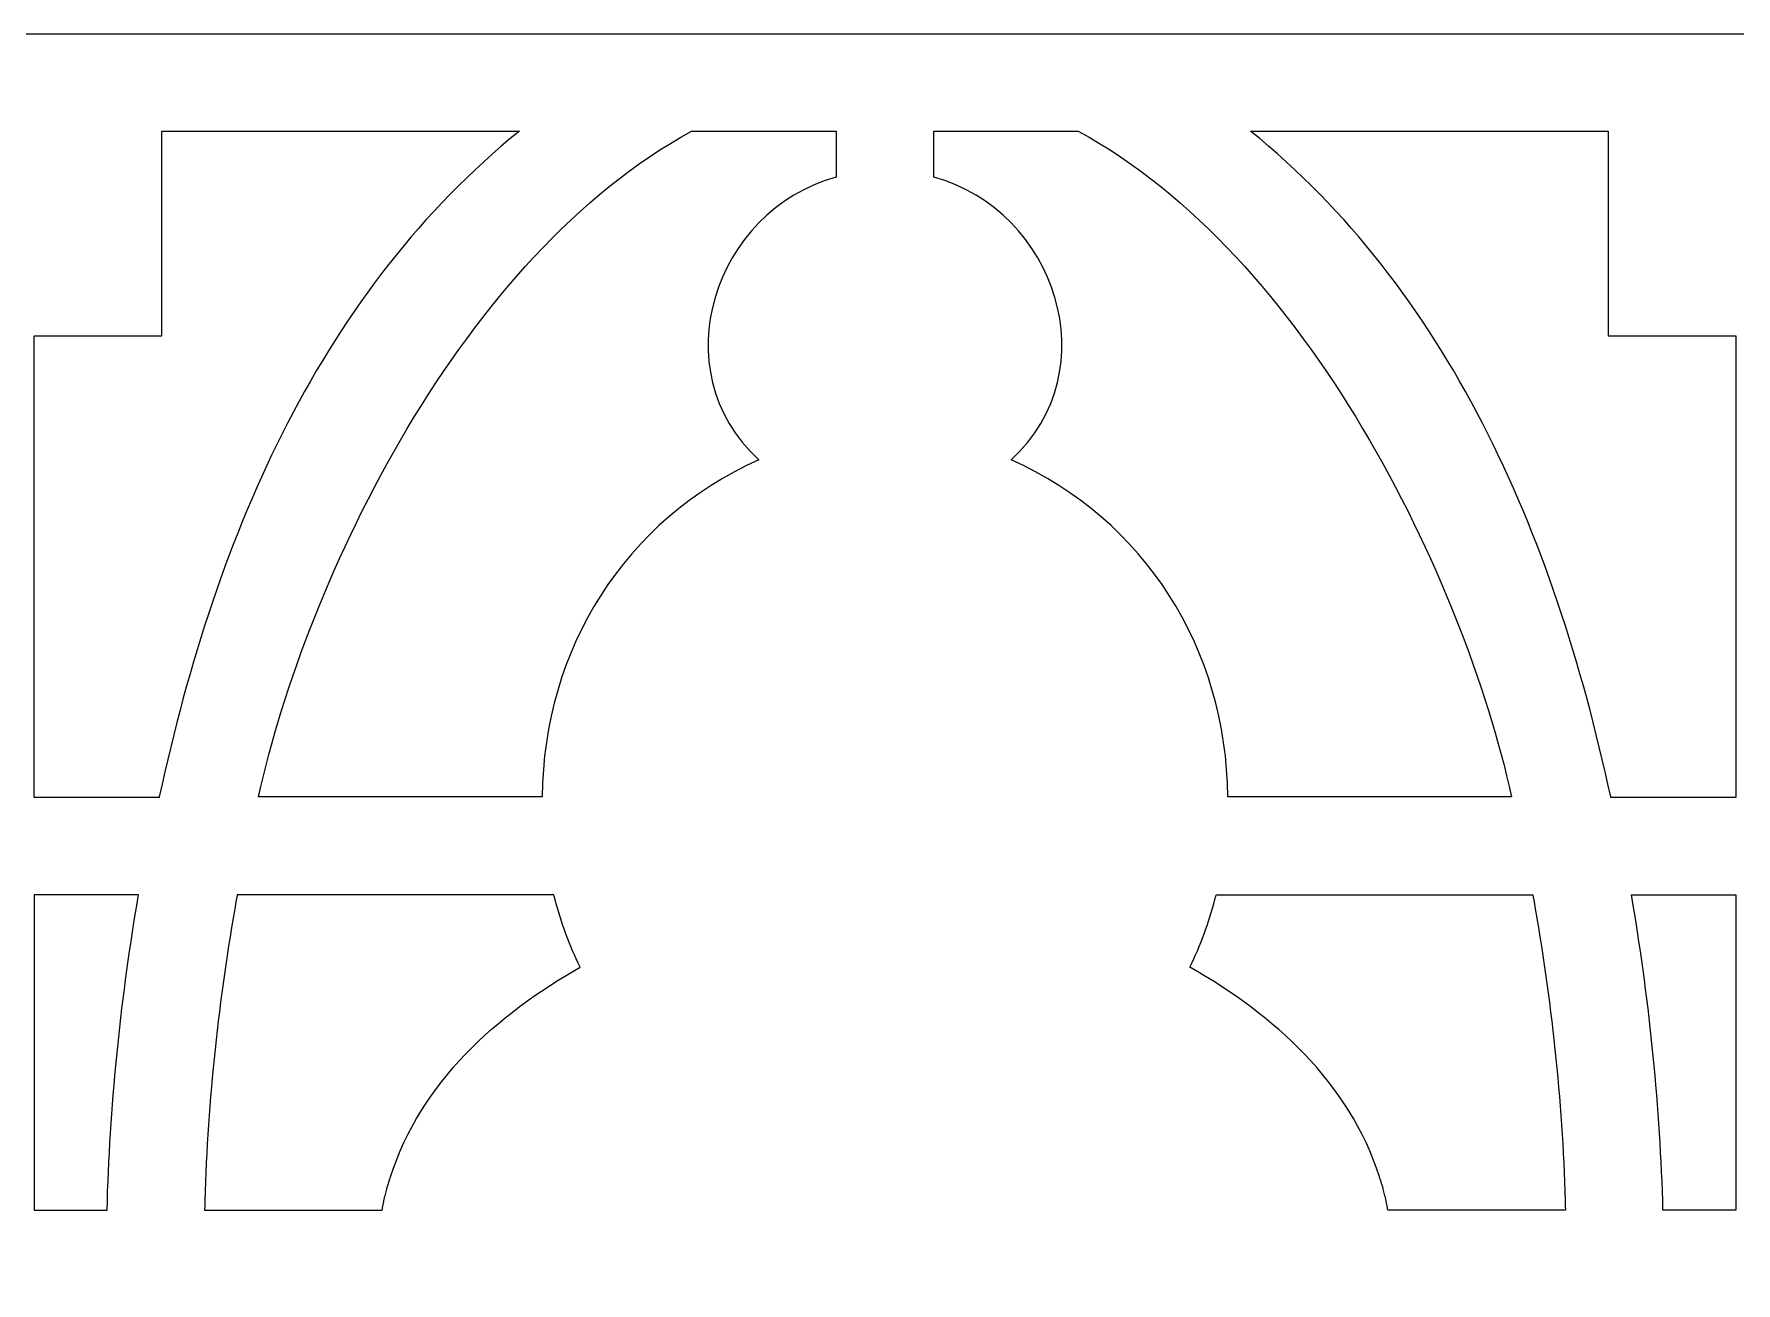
# Model space of a CAD drawing. Header units: centimetres. Extents: x -10 to 9.9, y -5 to 13.4.
# Drawn here: x -8.3 to -5.248, y 11.202 to 13.442 of the extents above; entities that cross this region are included whole.
import ezdxf

# ---------------------------------------------------------------- set-up
doc = ezdxf.new("R2010")
doc.units = ezdxf.units.CM
doc.header["$MEASUREMENT"] = 0
doc.layers.add('layer 1', color=7, linetype='Continuous')

msp = doc.modelspace()

# ---------------------------------------------------------------- linework, layer by layer
at = {"layer": 'layer 1', "color": 177, "lineweight": 9}
for points, knots in [([(-10.03585, 13.44236), (-10.03585, 13.44236), (-9.86153, 13.44236), (-9.86153, 13.44236), (-9.86153, 13.44236), (-9.86153, 13.44236), (-0.4594, 13.44236), (-0.4594, 13.44236), (-0.4594, 13.44236), (-0.4594, 13.44236), (-0.28508, 13.44236), (-0.28508, 13.44236), (-0.28508, 13.44236), (-0.28508, 13.44236), (-0.28508, 13.26803), (-0.28508, 13.26803), (-0.28508, 13.26803), (-0.28508, 13.26803), (-0.28508, -4.82596), (-0.28508, -4.82596), (-0.28508, -4.82596), (-0.28508, -4.82596), (-0.28508, -5.00029), (-0.28508, -5.00029), (-0.28508, -5.00029), (-0.28508, -5.00029), (-0.4594, -5.00029), (-0.4594, -5.00029), (-0.4594, -5.00029), (-0.4594, -5.00029), (-9.86153, -5.00029), (-9.86153, -5.00029), (-9.86153, -5.00029), (-9.86153, -5.00029), (-10.03585, -5.00029), (-10.03585, -5.00029), (-10.03585, -5.00029), (-10.03585, -5.00029), (-10.03585, -4.82596), (-10.03585, -4.82596), (-10.03585, -4.82596), (-10.03585, -4.82596), (-10.03585, 13.26803), (-10.03585, 13.26803), (-10.03585, 13.26803), (-10.03585, 13.26803), (-10.03585, 13.44236), (-10.03585, 13.44236)], [0, 0, 0, 0, 0.0769231, 0.0769231, 0.0769231, 0.0769231, 0.1538462, 0.1538462, 0.1538462, 0.1538462, 0.2307692, 0.2307692, 0.2307692, 0.2307692, 0.3076923, 0.3076923, 0.3076923, 0.3076923, 0.3846154, 0.3846154, 0.3846154, 0.3846154, 0.4615385, 0.4615385, 0.4615385, 0.4615385, 0.5384615, 0.5384615, 0.5384615, 0.5384615, 0.6153846, 0.6153846, 0.6153846, 0.6153846, 0.6923077, 0.6923077, 0.6923077, 0.6923077, 0.7692308, 0.7692308, 0.7692308, 0.7692308, 0.8461538, 0.8461538, 0.8461538, 0.8461538, 1, 1, 1, 1]), ([(-7.42979, 13.26803), (-7.42979, 13.26803), (-8.07092, 13.26803), (-8.07092, 13.26803), (-8.07092, 13.26803), (-8.07092, 13.26803), (-8.07092, 12.90118), (-8.07092, 12.90118), (-8.07092, 12.90118), (-8.07092, 12.90118), (-8.08018, 12.90118), (-8.08018, 12.90118), (-8.08018, 12.90118), (-8.08018, 12.90118), (-8.30014, 12.90118), (-8.30014, 12.90118), (-8.30014, 12.90118), (-8.30014, 12.90118), (-8.30014, 12.07241), (-8.30014, 12.07241), (-8.30014, 12.07241), (-8.30014, 12.07241), (-8.07593, 12.07241), (-8.07593, 12.07241), (-8.07593, 12.07241), (-8.07593, 12.07241), (-8.07591, 12.07241), (-8.07591, 12.07241), (-8.07591, 12.07241), (-8.07591, 12.07241), (-8.07578, 12.07293), (-8.07578, 12.07293), (-8.07578, 12.07293), (-8.07578, 12.07293), (-8.07575, 12.07293), (-8.07575, 12.07293), (-8.07575, 12.07293), (-8.07575, 12.07293), (-8.07566, 12.07345), (-8.07566, 12.07345), (-8.07566, 12.07345), (-8.07566, 12.07345), (-8.07565, 12.07345), (-8.07565, 12.07345), (-8.07565, 12.07345), (-8.07565, 12.07345), (-8.0755, 12.07398), (-8.0755, 12.07398), (-8.0755, 12.07398), (-7.97254, 12.55309), (-7.78003, 12.9848), (-7.42979, 13.26803)], [0, 0, 0, 0, 0.0714286, 0.0714286, 0.0714286, 0.0714286, 0.1428571, 0.1428571, 0.1428571, 0.1428571, 0.2142857, 0.2142857, 0.2142857, 0.2142857, 0.2857143, 0.2857143, 0.2857143, 0.2857143, 0.3571429, 0.3571429, 0.3571429, 0.3571429, 0.4285714, 0.4285714, 0.4285714, 0.4285714, 0.5, 0.5, 0.5, 0.5, 0.5714286, 0.5714286, 0.5714286, 0.5714286, 0.6428571, 0.6428571, 0.6428571, 0.6428571, 0.7142857, 0.7142857, 0.7142857, 0.7142857, 0.7857143, 0.7857143, 0.7857143, 0.7857143, 0.8571429, 0.8571429, 0.8571429, 0.8571429, 1, 1, 1, 1]), ([(-6.86141, 13.26803), (-6.86141, 13.26803), (-7.12077, 13.26803), (-7.12077, 13.26803), (-7.12077, 13.26803), (-7.53158, 13.04476), (-7.81081, 12.46698), (-7.89765, 12.07398), (-7.89765, 12.07398), (-7.89765, 12.07398), (-7.38871, 12.07398), (-7.38871, 12.07398), (-7.38871, 12.07398), (-7.38695, 12.33791), (-7.24018, 12.57189), (-7.00022, 12.67841), (-7.00022, 12.67841), (-7.00022, 12.67841), (-7.00016, 12.67842), (-7.00016, 12.67842), (-7.00016, 12.67842), (-7.17543, 12.83897), (-7.08059, 13.12538), (-6.86141, 13.18575), (-6.86141, 13.18575), (-6.86141, 13.18575), (-6.86141, 13.26803), (-6.86141, 13.26803)], [0, 0, 0, 0, 0.125, 0.125, 0.125, 0.125, 0.25, 0.25, 0.25, 0.25, 0.375, 0.375, 0.375, 0.375, 0.5, 0.5, 0.5, 0.5, 0.625, 0.625, 0.625, 0.625, 0.75, 0.75, 0.75, 0.75, 1, 1, 1, 1]), ([(-6.42729, 13.26803), (-6.42729, 13.26803), (-6.68658, 13.26803), (-6.68658, 13.26803), (-6.68658, 13.26803), (-6.68658, 13.26803), (-6.68658, 13.18575), (-6.68658, 13.18575), (-6.68658, 13.18575), (-6.46742, 13.12538), (-6.37256, 12.83897), (-6.54783, 12.67842), (-6.54783, 12.67842), (-6.54783, 12.67842), (-6.54779, 12.67841), (-6.54779, 12.67841), (-6.54779, 12.67841), (-6.30781, 12.57189), (-6.16104, 12.33791), (-6.1593, 12.07398), (-6.1593, 12.07398), (-6.1593, 12.07398), (-5.65035, 12.07398), (-5.65035, 12.07398), (-5.65035, 12.07398), (-5.73718, 12.46698), (-6.01647, 13.04476), (-6.42729, 13.26803)], [0, 0, 0, 0, 0.125, 0.125, 0.125, 0.125, 0.25, 0.25, 0.25, 0.25, 0.375, 0.375, 0.375, 0.375, 0.5, 0.5, 0.5, 0.5, 0.625, 0.625, 0.625, 0.625, 0.75, 0.75, 0.75, 0.75, 1, 1, 1, 1]), ([(-5.47707, 13.26803), (-5.47707, 13.26803), (-6.11832, 13.26803), (-6.11832, 13.26803), (-6.11832, 13.26803), (-5.76806, 12.9848), (-5.57545, 12.55309), (-5.47249, 12.07398), (-5.47249, 12.07398), (-5.47249, 12.07398), (-5.47234, 12.07345), (-5.47234, 12.07345), (-5.47234, 12.07345), (-5.47234, 12.07345), (-5.47233, 12.07345), (-5.47233, 12.07345), (-5.47233, 12.07345), (-5.47233, 12.07345), (-5.47224, 12.07293), (-5.47224, 12.07293), (-5.47224, 12.07293), (-5.47224, 12.07293), (-5.47222, 12.07293), (-5.47222, 12.07293), (-5.47222, 12.07293), (-5.47222, 12.07293), (-5.47208, 12.07241), (-5.47208, 12.07241), (-5.47208, 12.07241), (-5.47208, 12.07241), (-5.47206, 12.07241), (-5.47206, 12.07241), (-5.47206, 12.07241), (-5.47206, 12.07241), (-5.24785, 12.07241), (-5.24785, 12.07241), (-5.24785, 12.07241), (-5.24785, 12.07241), (-5.24785, 12.90118), (-5.24785, 12.90118), (-5.24785, 12.90118), (-5.24785, 12.90118), (-5.46781, 12.90118), (-5.46781, 12.90118), (-5.46781, 12.90118), (-5.46781, 12.90118), (-5.47707, 12.90118), (-5.47707, 12.90118), (-5.47707, 12.90118), (-5.47707, 12.90118), (-5.47707, 13.26803), (-5.47707, 13.26803)], [0, 0, 0, 0, 0.0714286, 0.0714286, 0.0714286, 0.0714286, 0.1428571, 0.1428571, 0.1428571, 0.1428571, 0.2142857, 0.2142857, 0.2142857, 0.2142857, 0.2857143, 0.2857143, 0.2857143, 0.2857143, 0.3571429, 0.3571429, 0.3571429, 0.3571429, 0.4285714, 0.4285714, 0.4285714, 0.4285714, 0.5, 0.5, 0.5, 0.5, 0.5714286, 0.5714286, 0.5714286, 0.5714286, 0.6428571, 0.6428571, 0.6428571, 0.6428571, 0.7142857, 0.7142857, 0.7142857, 0.7142857, 0.7857143, 0.7857143, 0.7857143, 0.7857143, 0.8571429, 0.8571429, 0.8571429, 0.8571429, 1, 1, 1, 1]), ([(-8.30014, 11.33227), (-8.30014, 11.33227), (-8.30014, 11.3479), (-8.30014, 11.3479), (-8.30014, 11.3479), (-8.30014, 11.3479), (-8.30014, 11.3738), (-8.30014, 11.3738), (-8.30014, 11.3738), (-8.30014, 11.3738), (-8.30014, 11.39968), (-8.30014, 11.39968), (-8.30014, 11.39968), (-8.30014, 11.39968), (-8.30014, 11.42558), (-8.30014, 11.42558), (-8.30014, 11.42558), (-8.30014, 11.42558), (-8.30014, 11.45146), (-8.30014, 11.45146), (-8.30014, 11.45146), (-8.30014, 11.45146), (-8.30014, 11.47736), (-8.30014, 11.47736), (-8.30014, 11.47736), (-8.30014, 11.47736), (-8.30014, 11.50323), (-8.30014, 11.50323), (-8.30014, 11.50323), (-8.30014, 11.50323), (-8.30014, 11.52912), (-8.30014, 11.52912), (-8.30014, 11.52912), (-8.30014, 11.52912), (-8.30014, 11.55501), (-8.30014, 11.55501), (-8.30014, 11.55501), (-8.30014, 11.55501), (-8.30014, 11.5809), (-8.30014, 11.5809), (-8.30014, 11.5809), (-8.30014, 11.5809), (-8.30014, 11.60679), (-8.30014, 11.60679), (-8.30014, 11.60679), (-8.30014, 11.60679), (-8.30014, 11.63267), (-8.30014, 11.63267), (-8.30014, 11.63267), (-8.30014, 11.63267), (-8.30014, 11.65856), (-8.30014, 11.65856), (-8.30014, 11.65856), (-8.30014, 11.65856), (-8.30014, 11.68445), (-8.30014, 11.68445), (-8.30014, 11.68445), (-8.30014, 11.68445), (-8.30014, 11.71032), (-8.30014, 11.71032), (-8.30014, 11.71032), (-8.30014, 11.71032), (-8.30014, 11.73623), (-8.30014, 11.73623), (-8.30014, 11.73623), (-8.30014, 11.73623), (-8.30014, 11.7621), (-8.30014, 11.7621), (-8.30014, 11.7621), (-8.30014, 11.7621), (-8.30014, 11.788), (-8.30014, 11.788), (-8.30014, 11.788), (-8.30014, 11.788), (-8.30014, 11.81388), (-8.30014, 11.81388), (-8.30014, 11.81388), (-8.30014, 11.81388), (-8.30014, 11.83976), (-8.30014, 11.83976), (-8.30014, 11.83976), (-8.30014, 11.83976), (-8.30014, 11.86566), (-8.30014, 11.86566), (-8.30014, 11.86566), (-8.30014, 11.86566), (-8.30014, 11.89154), (-8.30014, 11.89154), (-8.30014, 11.89154), (-8.30014, 11.89154), (-8.30014, 11.89808), (-8.30014, 11.89808), (-8.30014, 11.89808), (-8.30014, 11.89808), (-8.11267, 11.89808), (-8.11267, 11.89808), (-8.11267, 11.89808), (-8.11267, 11.89808), (-8.11384, 11.89118), (-8.11384, 11.89118), (-8.11384, 11.89118), (-8.11384, 11.89118), (-8.11385, 11.89118), (-8.11385, 11.89118), (-8.11385, 11.89118), (-8.11385, 11.89118), (-8.11386, 11.89118), (-8.11386, 11.89118), (-8.11386, 11.89118), (-8.11386, 11.89118), (-8.11388, 11.89118), (-8.11388, 11.89118), (-8.11388, 11.89118), (-8.11388, 11.89118), (-8.11534, 11.88268), (-8.11534, 11.88268), (-8.11534, 11.88268), (-8.11534, 11.88268), (-8.11535, 11.88268), (-8.11535, 11.88268), (-8.11535, 11.88268), (-8.11535, 11.88268), (-8.11538, 11.88268), (-8.11538, 11.88268), (-8.11538, 11.88268), (-8.11538, 11.88268), (-8.1154, 11.88268), (-8.1154, 11.88268), (-8.1154, 11.88268), (-8.14557, 11.70083), (-8.16467, 11.51644), (-8.1692, 11.33227), (-8.1692, 11.33227), (-8.1692, 11.33227), (-8.16924, 11.33227), (-8.16924, 11.33227), (-8.16924, 11.33227), (-8.16924, 11.33227), (-8.30014, 11.33227), (-8.30014, 11.33227)], [0, 0, 0, 0, 0.0277778, 0.0277778, 0.0277778, 0.0277778, 0.0555556, 0.0555556, 0.0555556, 0.0555556, 0.0833333, 0.0833333, 0.0833333, 0.0833333, 0.1111111, 0.1111111, 0.1111111, 0.1111111, 0.1388889, 0.1388889, 0.1388889, 0.1388889, 0.1666667, 0.1666667, 0.1666667, 0.1666667, 0.1944444, 0.1944444, 0.1944444, 0.1944444, 0.2222222, 0.2222222, 0.2222222, 0.2222222, 0.25, 0.25, 0.25, 0.25, 0.2777778, 0.2777778, 0.2777778, 0.2777778, 0.3055556, 0.3055556, 0.3055556, 0.3055556, 0.3333333, 0.3333333, 0.3333333, 0.3333333, 0.3611111, 0.3611111, 0.3611111, 0.3611111, 0.3888889, 0.3888889, 0.3888889, 0.3888889, 0.4166667, 0.4166667, 0.4166667, 0.4166667, 0.4444444, 0.4444444, 0.4444444, 0.4444444, 0.4722222, 0.4722222, 0.4722222, 0.4722222, 0.5, 0.5, 0.5, 0.5, 0.5277778, 0.5277778, 0.5277778, 0.5277778, 0.5555556, 0.5555556, 0.5555556, 0.5555556, 0.5833333, 0.5833333, 0.5833333, 0.5833333, 0.6111111, 0.6111111, 0.6111111, 0.6111111, 0.6388889, 0.6388889, 0.6388889, 0.6388889, 0.6666667, 0.6666667, 0.6666667, 0.6666667, 0.6944444, 0.6944444, 0.6944444, 0.6944444, 0.7222222, 0.7222222, 0.7222222, 0.7222222, 0.75, 0.75, 0.75, 0.75, 0.7777778, 0.7777778, 0.7777778, 0.7777778, 0.8055556, 0.8055556, 0.8055556, 0.8055556, 0.8333333, 0.8333333, 0.8333333, 0.8333333, 0.8611111, 0.8611111, 0.8611111, 0.8611111, 0.8888889, 0.8888889, 0.8888889, 0.8888889, 0.9166667, 0.9166667, 0.9166667, 0.9166667, 0.9444444, 0.9444444, 0.9444444, 0.9444444, 1, 1, 1, 1]), ([(-7.321, 11.76832), (-7.47165, 11.68189), (-7.60582, 11.5627), (-7.66103, 11.39191), (-7.66103, 11.39191), (-7.66103, 11.39191), (-7.66105, 11.39191), (-7.66105, 11.39191), (-7.66105, 11.39191), (-7.66105, 11.39191), (-7.66168, 11.38997), (-7.66168, 11.38997), (-7.66168, 11.38997), (-7.66168, 11.38997), (-7.66169, 11.38997), (-7.66169, 11.38997), (-7.66169, 11.38997), (-7.66169, 11.38997), (-7.66317, 11.38511), (-7.66317, 11.38511), (-7.66317, 11.38511), (-7.66317, 11.38511), (-7.66318, 11.38511), (-7.66318, 11.38511), (-7.66318, 11.38511), (-7.66318, 11.38511), (-7.66344, 11.38419), (-7.66344, 11.38419), (-7.66344, 11.38419), (-7.66344, 11.38419), (-7.66345, 11.38419), (-7.66345, 11.38419), (-7.66345, 11.38419), (-7.66345, 11.38419), (-7.66347, 11.38409), (-7.66347, 11.38409), (-7.66347, 11.38409), (-7.66347, 11.38409), (-7.66349, 11.38409), (-7.66349, 11.38409), (-7.66349, 11.38409), (-7.66349, 11.38409), (-7.66517, 11.3783), (-7.66517, 11.3783), (-7.66517, 11.3783), (-7.66517, 11.3783), (-7.66519, 11.3783), (-7.66519, 11.3783), (-7.66519, 11.3783), (-7.66519, 11.3783), (-7.66541, 11.37745), (-7.66541, 11.37745), (-7.66541, 11.37745), (-7.66541, 11.37745), (-7.66543, 11.37745), (-7.66543, 11.37745), (-7.66543, 11.37745), (-7.66543, 11.37745), (-7.66721, 11.37103), (-7.66721, 11.37103), (-7.66721, 11.37103), (-7.66721, 11.37103), (-7.66722, 11.37103), (-7.66722, 11.37103), (-7.66722, 11.37103), (-7.66722, 11.37103), (-7.66739, 11.37027), (-7.66739, 11.37027), (-7.66739, 11.37027), (-7.66739, 11.37027), (-7.66742, 11.37027), (-7.66742, 11.37027), (-7.66742, 11.37027), (-7.66742, 11.37027), (-7.66932, 11.36299), (-7.66932, 11.36299), (-7.66932, 11.36299), (-7.66932, 11.36299), (-7.66934, 11.36299), (-7.66934, 11.36299), (-7.66934, 11.36299), (-7.66934, 11.36299), (-7.66935, 11.36284), (-7.66935, 11.36284), (-7.66935, 11.36284), (-7.66935, 11.36284), (-7.66936, 11.36284), (-7.66936, 11.36284), (-7.66936, 11.36284), (-7.66936, 11.36284), (-7.67053, 11.35809), (-7.67053, 11.35809), (-7.67053, 11.35809), (-7.67053, 11.35809), (-7.67054, 11.35809), (-7.67054, 11.35809), (-7.67054, 11.35809), (-7.67054, 11.35809), (-7.67074, 11.35718), (-7.67074, 11.35718), (-7.67074, 11.35718), (-7.67074, 11.35718), (-7.67076, 11.35718), (-7.67076, 11.35718), (-7.67076, 11.35718), (-7.67076, 11.35718), (-7.67267, 11.34892), (-7.67267, 11.34892), (-7.67267, 11.34892), (-7.67267, 11.34892), (-7.67268, 11.34892), (-7.67268, 11.34892), (-7.67268, 11.34892), (-7.67268, 11.34892), (-7.67287, 11.34803), (-7.67287, 11.34803), (-7.67287, 11.34803), (-7.67287, 11.34803), (-7.67289, 11.34803), (-7.67289, 11.34803), (-7.67289, 11.34803), (-7.67289, 11.34803), (-7.67402, 11.34256), (-7.67402, 11.34256), (-7.67402, 11.34256), (-7.67402, 11.34256), (-7.67404, 11.34256), (-7.67404, 11.34256), (-7.67404, 11.34256), (-7.67404, 11.34256), (-7.6742, 11.34169), (-7.6742, 11.34169), (-7.6742, 11.34169), (-7.6742, 11.34169), (-7.67422, 11.34169), (-7.67422, 11.34169), (-7.67422, 11.34169), (-7.67422, 11.34169), (-7.67443, 11.34062), (-7.67443, 11.34062), (-7.67443, 11.34062), (-7.67443, 11.34062), (-7.67445, 11.34062), (-7.67445, 11.34062), (-7.67445, 11.34062), (-7.67445, 11.34062), (-7.67548, 11.33526), (-7.67548, 11.33526), (-7.67548, 11.33526), (-7.67548, 11.33526), (-7.67549, 11.33526), (-7.67549, 11.33526), (-7.67549, 11.33526), (-7.67549, 11.33526), (-7.67608, 11.33227), (-7.67608, 11.33227), (-7.67608, 11.33227), (-7.67608, 11.33227), (-7.6761, 11.33227), (-7.6761, 11.33227), (-7.6761, 11.33227), (-7.6761, 11.33227), (-7.67612, 11.33227), (-7.67612, 11.33227), (-7.67612, 11.33227), (-7.67612, 11.33227), (-7.99435, 11.33227), (-7.99435, 11.33227), (-7.99435, 11.33227), (-7.99435, 11.33227), (-7.99416, 11.33988), (-7.99416, 11.33988), (-7.99416, 11.33988), (-7.99416, 11.33988), (-7.99414, 11.33988), (-7.99414, 11.33988), (-7.99414, 11.33988), (-7.99414, 11.33988), (-7.99412, 11.33988), (-7.99412, 11.33988), (-7.99412, 11.33988), (-7.99412, 11.33988), (-7.99412, 11.3399), (-7.99412, 11.3399), (-7.99412, 11.3399), (-7.99412, 11.3399), (-7.99392, 11.34912), (-7.99392, 11.34912), (-7.99392, 11.34912), (-7.99392, 11.34912), (-7.9939, 11.34912), (-7.9939, 11.34912), (-7.9939, 11.34912), (-7.9939, 11.34912), (-7.99388, 11.34912), (-7.99388, 11.34912), (-7.99388, 11.34912), (-7.99388, 11.34912), (-7.99388, 11.34915), (-7.99388, 11.34915), (-7.99388, 11.34915), (-7.98872, 11.5307), (-7.96895, 11.71188), (-7.93739, 11.88961), (-7.93739, 11.88961), (-7.93739, 11.88961), (-7.93738, 11.88961), (-7.93738, 11.88961), (-7.93738, 11.88961), (-7.93738, 11.88961), (-7.93736, 11.88961), (-7.93736, 11.88961), (-7.93736, 11.88961), (-7.93736, 11.88961), (-7.93735, 11.88961), (-7.93735, 11.88961), (-7.93735, 11.88961), (-7.93735, 11.88961), (-7.93586, 11.89808), (-7.93586, 11.89808), (-7.93586, 11.89808), (-7.93586, 11.89808), (-7.93584, 11.89808), (-7.93584, 11.89808), (-7.93584, 11.89808), (-7.93584, 11.89808), (-7.93583, 11.89808), (-7.93583, 11.89808), (-7.93583, 11.89808), (-7.93583, 11.89808), (-7.93581, 11.89808), (-7.93581, 11.89808), (-7.93581, 11.89808), (-7.93581, 11.89808), (-7.36793, 11.89808), (-7.36793, 11.89808), (-7.36793, 11.89808), (-7.36793, 11.89808), (-7.36791, 11.89808), (-7.36791, 11.89808), (-7.36791, 11.89808), (-7.36791, 11.89808), (-7.36734, 11.89594), (-7.36734, 11.89594), (-7.36734, 11.89594), (-7.36734, 11.89594), (-7.36733, 11.89594), (-7.36733, 11.89594), (-7.36733, 11.89594), (-7.36733, 11.89594), (-7.36682, 11.8938), (-7.36682, 11.8938), (-7.36682, 11.8938), (-7.36682, 11.8938), (-7.36681, 11.8938), (-7.36681, 11.8938), (-7.36681, 11.8938), (-7.36681, 11.8938), (-7.36625, 11.89167), (-7.36625, 11.89167), (-7.36625, 11.89167), (-7.36625, 11.89167), (-7.36623, 11.89167), (-7.36623, 11.89167), (-7.36623, 11.89167), (-7.36623, 11.89167), (-7.36573, 11.88958), (-7.36573, 11.88958), (-7.36573, 11.88958), (-7.36573, 11.88958), (-7.36571, 11.88958), (-7.36571, 11.88958), (-7.36571, 11.88958), (-7.35489, 11.84802), (-7.33966, 11.80713), (-7.321, 11.76832)], [0, 0, 0, 0, 0.0142857, 0.0142857, 0.0142857, 0.0142857, 0.0285714, 0.0285714, 0.0285714, 0.0285714, 0.0428571, 0.0428571, 0.0428571, 0.0428571, 0.0571429, 0.0571429, 0.0571429, 0.0571429, 0.0714286, 0.0714286, 0.0714286, 0.0714286, 0.0857143, 0.0857143, 0.0857143, 0.0857143, 0.1, 0.1, 0.1, 0.1, 0.1142857, 0.1142857, 0.1142857, 0.1142857, 0.1285714, 0.1285714, 0.1285714, 0.1285714, 0.1428571, 0.1428571, 0.1428571, 0.1428571, 0.1571429, 0.1571429, 0.1571429, 0.1571429, 0.1714286, 0.1714286, 0.1714286, 0.1714286, 0.1857143, 0.1857143, 0.1857143, 0.1857143, 0.2, 0.2, 0.2, 0.2, 0.2142857, 0.2142857, 0.2142857, 0.2142857, 0.2285714, 0.2285714, 0.2285714, 0.2285714, 0.2428571, 0.2428571, 0.2428571, 0.2428571, 0.2571429, 0.2571429, 0.2571429, 0.2571429, 0.2714286, 0.2714286, 0.2714286, 0.2714286, 0.2857143, 0.2857143, 0.2857143, 0.2857143, 0.3, 0.3, 0.3, 0.3, 0.3142857, 0.3142857, 0.3142857, 0.3142857, 0.3285714, 0.3285714, 0.3285714, 0.3285714, 0.3428571, 0.3428571, 0.3428571, 0.3428571, 0.3571429, 0.3571429, 0.3571429, 0.3571429, 0.3714286, 0.3714286, 0.3714286, 0.3714286, 0.3857143, 0.3857143, 0.3857143, 0.3857143, 0.4, 0.4, 0.4, 0.4, 0.4142857, 0.4142857, 0.4142857, 0.4142857, 0.4285714, 0.4285714, 0.4285714, 0.4285714, 0.4428571, 0.4428571, 0.4428571, 0.4428571, 0.4571429, 0.4571429, 0.4571429, 0.4571429, 0.4714286, 0.4714286, 0.4714286, 0.4714286, 0.4857143, 0.4857143, 0.4857143, 0.4857143, 0.5, 0.5, 0.5, 0.5, 0.5142857, 0.5142857, 0.5142857, 0.5142857, 0.5285714, 0.5285714, 0.5285714, 0.5285714, 0.5428571, 0.5428571, 0.5428571, 0.5428571, 0.5571429, 0.5571429, 0.5571429, 0.5571429, 0.5714286, 0.5714286, 0.5714286, 0.5714286, 0.5857143, 0.5857143, 0.5857143, 0.5857143, 0.6, 0.6, 0.6, 0.6, 0.6142857, 0.6142857, 0.6142857, 0.6142857, 0.6285714, 0.6285714, 0.6285714, 0.6285714, 0.6428571, 0.6428571, 0.6428571, 0.6428571, 0.6571429, 0.6571429, 0.6571429, 0.6571429, 0.6714286, 0.6714286, 0.6714286, 0.6714286, 0.6857143, 0.6857143, 0.6857143, 0.6857143, 0.7, 0.7, 0.7, 0.7, 0.7142857, 0.7142857, 0.7142857, 0.7142857, 0.7285714, 0.7285714, 0.7285714, 0.7285714, 0.7428571, 0.7428571, 0.7428571, 0.7428571, 0.7571429, 0.7571429, 0.7571429, 0.7571429, 0.7714286, 0.7714286, 0.7714286, 0.7714286, 0.7857143, 0.7857143, 0.7857143, 0.7857143, 0.8, 0.8, 0.8, 0.8, 0.8142857, 0.8142857, 0.8142857, 0.8142857, 0.8285714, 0.8285714, 0.8285714, 0.8285714, 0.8428571, 0.8428571, 0.8428571, 0.8428571, 0.8571429, 0.8571429, 0.8571429, 0.8571429, 0.8714286, 0.8714286, 0.8714286, 0.8714286, 0.8857143, 0.8857143, 0.8857143, 0.8857143, 0.9, 0.9, 0.9, 0.9, 0.9142857, 0.9142857, 0.9142857, 0.9142857, 0.9285714, 0.9285714, 0.9285714, 0.9285714, 0.9428571, 0.9428571, 0.9428571, 0.9428571, 0.9571429, 0.9571429, 0.9571429, 0.9571429, 0.9714286, 0.9714286, 0.9714286, 0.9714286, 1, 1, 1, 1]), ([(-6.22699, 11.76832), (-6.07634, 11.68189), (-5.94217, 11.5627), (-5.88696, 11.39191), (-5.88696, 11.39191), (-5.88696, 11.39191), (-5.88694, 11.39191), (-5.88694, 11.39191), (-5.88694, 11.39191), (-5.88694, 11.39191), (-5.88631, 11.38997), (-5.88631, 11.38997), (-5.88631, 11.38997), (-5.88631, 11.38997), (-5.8863, 11.38997), (-5.8863, 11.38997), (-5.8863, 11.38997), (-5.8863, 11.38997), (-5.88484, 11.38511), (-5.88484, 11.38511), (-5.88484, 11.38511), (-5.88484, 11.38511), (-5.88482, 11.38511), (-5.88482, 11.38511), (-5.88482, 11.38511), (-5.88482, 11.38511), (-5.88455, 11.38419), (-5.88455, 11.38419), (-5.88455, 11.38419), (-5.88455, 11.38419), (-5.88454, 11.38419), (-5.88454, 11.38419), (-5.88454, 11.38419), (-5.88454, 11.38419), (-5.88452, 11.38409), (-5.88452, 11.38409), (-5.88452, 11.38409), (-5.88452, 11.38409), (-5.8845, 11.38409), (-5.8845, 11.38409), (-5.8845, 11.38409), (-5.8845, 11.38409), (-5.88283, 11.3783), (-5.88283, 11.3783), (-5.88283, 11.3783), (-5.88283, 11.3783), (-5.88282, 11.3783), (-5.88282, 11.3783), (-5.88282, 11.3783), (-5.88282, 11.3783), (-5.8826, 11.37745), (-5.8826, 11.37745), (-5.8826, 11.37745), (-5.8826, 11.37745), (-5.88258, 11.37745), (-5.88258, 11.37745), (-5.88258, 11.37745), (-5.88258, 11.37745), (-5.88079, 11.37103), (-5.88079, 11.37103), (-5.88079, 11.37103), (-5.88079, 11.37103), (-5.88078, 11.37103), (-5.88078, 11.37103), (-5.88078, 11.37103), (-5.88078, 11.37103), (-5.88061, 11.37027), (-5.88061, 11.37027), (-5.88061, 11.37027), (-5.88061, 11.37027), (-5.88059, 11.37027), (-5.88059, 11.37027), (-5.88059, 11.37027), (-5.88059, 11.37027), (-5.87867, 11.36299), (-5.87867, 11.36299), (-5.87867, 11.36299), (-5.87867, 11.36299), (-5.87866, 11.36299), (-5.87866, 11.36299), (-5.87866, 11.36299), (-5.87866, 11.36299), (-5.87864, 11.36284), (-5.87864, 11.36284), (-5.87864, 11.36284), (-5.87864, 11.36284), (-5.87863, 11.36284), (-5.87863, 11.36284), (-5.87863, 11.36284), (-5.87863, 11.36284), (-5.87747, 11.35809), (-5.87747, 11.35809), (-5.87747, 11.35809), (-5.87747, 11.35809), (-5.87745, 11.35809), (-5.87745, 11.35809), (-5.87745, 11.35809), (-5.87745, 11.35809), (-5.87725, 11.35718), (-5.87725, 11.35718), (-5.87725, 11.35718), (-5.87725, 11.35718), (-5.87723, 11.35718), (-5.87723, 11.35718), (-5.87723, 11.35718), (-5.87723, 11.35718), (-5.87534, 11.34892), (-5.87534, 11.34892), (-5.87534, 11.34892), (-5.87534, 11.34892), (-5.87533, 11.34892), (-5.87533, 11.34892), (-5.87533, 11.34892), (-5.87533, 11.34892), (-5.87513, 11.34803), (-5.87513, 11.34803), (-5.87513, 11.34803), (-5.87513, 11.34803), (-5.87512, 11.34803), (-5.87512, 11.34803), (-5.87512, 11.34803), (-5.87512, 11.34803), (-5.87399, 11.34256), (-5.87399, 11.34256), (-5.87399, 11.34256), (-5.87399, 11.34256), (-5.87397, 11.34256), (-5.87397, 11.34256), (-5.87397, 11.34256), (-5.87397, 11.34256), (-5.87381, 11.34169), (-5.87381, 11.34169), (-5.87381, 11.34169), (-5.87381, 11.34169), (-5.87379, 11.34169), (-5.87379, 11.34169), (-5.87379, 11.34169), (-5.87379, 11.34169), (-5.87358, 11.34062), (-5.87358, 11.34062), (-5.87358, 11.34062), (-5.87358, 11.34062), (-5.87356, 11.34062), (-5.87356, 11.34062), (-5.87356, 11.34062), (-5.87356, 11.34062), (-5.87251, 11.33526), (-5.87251, 11.33526), (-5.87251, 11.33526), (-5.87251, 11.33526), (-5.8725, 11.33526), (-5.8725, 11.33526), (-5.8725, 11.33526), (-5.8725, 11.33526), (-5.87191, 11.33227), (-5.87191, 11.33227), (-5.87191, 11.33227), (-5.87191, 11.33227), (-5.87189, 11.33227), (-5.87189, 11.33227), (-5.87189, 11.33227), (-5.87189, 11.33227), (-5.87187, 11.33227), (-5.87187, 11.33227), (-5.87187, 11.33227), (-5.87187, 11.33227), (-5.55366, 11.33227), (-5.55366, 11.33227), (-5.55366, 11.33227), (-5.55366, 11.33227), (-5.55385, 11.33988), (-5.55385, 11.33988), (-5.55385, 11.33988), (-5.55385, 11.33988), (-5.55387, 11.33988), (-5.55387, 11.33988), (-5.55387, 11.33988), (-5.55387, 11.33988), (-5.55389, 11.33988), (-5.55389, 11.33988), (-5.55389, 11.33988), (-5.55389, 11.33988), (-5.55389, 11.3399), (-5.55389, 11.3399), (-5.55389, 11.3399), (-5.55389, 11.3399), (-5.55409, 11.34912), (-5.55409, 11.34912), (-5.55409, 11.34912), (-5.55409, 11.34912), (-5.55411, 11.34912), (-5.55411, 11.34912), (-5.55411, 11.34912), (-5.55411, 11.34912), (-5.55412, 11.34912), (-5.55412, 11.34912), (-5.55412, 11.34912), (-5.55412, 11.34912), (-5.55412, 11.34915), (-5.55412, 11.34915), (-5.55412, 11.34915), (-5.55929, 11.5307), (-5.57904, 11.71188), (-5.6106, 11.88961), (-5.6106, 11.88961), (-5.6106, 11.88961), (-5.61063, 11.88961), (-5.61063, 11.88961), (-5.61063, 11.88961), (-5.61063, 11.88961), (-5.61065, 11.88961), (-5.61065, 11.88961), (-5.61065, 11.88961), (-5.61065, 11.88961), (-5.61066, 11.88961), (-5.61066, 11.88961), (-5.61066, 11.88961), (-5.61066, 11.88961), (-5.61214, 11.89808), (-5.61214, 11.89808), (-5.61214, 11.89808), (-5.61214, 11.89808), (-5.61215, 11.89808), (-5.61215, 11.89808), (-5.61215, 11.89808), (-5.61215, 11.89808), (-5.61216, 11.89808), (-5.61216, 11.89808), (-5.61216, 11.89808), (-5.61216, 11.89808), (-5.6122, 11.89808), (-5.6122, 11.89808), (-5.6122, 11.89808), (-5.6122, 11.89808), (-6.18008, 11.89808), (-6.18008, 11.89808), (-6.18008, 11.89808), (-6.18008, 11.89808), (-6.18009, 11.89808), (-6.18009, 11.89808), (-6.18009, 11.89808), (-6.18009, 11.89808), (-6.18065, 11.89594), (-6.18065, 11.89594), (-6.18065, 11.89594), (-6.18065, 11.89594), (-6.18067, 11.89594), (-6.18067, 11.89594), (-6.18067, 11.89594), (-6.18067, 11.89594), (-6.18117, 11.8938), (-6.18117, 11.8938), (-6.18117, 11.8938), (-6.18117, 11.8938), (-6.18118, 11.8938), (-6.18118, 11.8938), (-6.18118, 11.8938), (-6.18118, 11.8938), (-6.18175, 11.89167), (-6.18175, 11.89167), (-6.18175, 11.89167), (-6.18175, 11.89167), (-6.18176, 11.89167), (-6.18176, 11.89167), (-6.18176, 11.89167), (-6.18176, 11.89167), (-6.18226, 11.88958), (-6.18226, 11.88958), (-6.18226, 11.88958), (-6.18226, 11.88958), (-6.18228, 11.88958), (-6.18228, 11.88958), (-6.18228, 11.88958), (-6.1931, 11.84802), (-6.20835, 11.80713), (-6.22699, 11.76832)], [0, 0, 0, 0, 0.0142857, 0.0142857, 0.0142857, 0.0142857, 0.0285714, 0.0285714, 0.0285714, 0.0285714, 0.0428571, 0.0428571, 0.0428571, 0.0428571, 0.0571429, 0.0571429, 0.0571429, 0.0571429, 0.0714286, 0.0714286, 0.0714286, 0.0714286, 0.0857143, 0.0857143, 0.0857143, 0.0857143, 0.1, 0.1, 0.1, 0.1, 0.1142857, 0.1142857, 0.1142857, 0.1142857, 0.1285714, 0.1285714, 0.1285714, 0.1285714, 0.1428571, 0.1428571, 0.1428571, 0.1428571, 0.1571429, 0.1571429, 0.1571429, 0.1571429, 0.1714286, 0.1714286, 0.1714286, 0.1714286, 0.1857143, 0.1857143, 0.1857143, 0.1857143, 0.2, 0.2, 0.2, 0.2, 0.2142857, 0.2142857, 0.2142857, 0.2142857, 0.2285714, 0.2285714, 0.2285714, 0.2285714, 0.2428571, 0.2428571, 0.2428571, 0.2428571, 0.2571429, 0.2571429, 0.2571429, 0.2571429, 0.2714286, 0.2714286, 0.2714286, 0.2714286, 0.2857143, 0.2857143, 0.2857143, 0.2857143, 0.3, 0.3, 0.3, 0.3, 0.3142857, 0.3142857, 0.3142857, 0.3142857, 0.3285714, 0.3285714, 0.3285714, 0.3285714, 0.3428571, 0.3428571, 0.3428571, 0.3428571, 0.3571429, 0.3571429, 0.3571429, 0.3571429, 0.3714286, 0.3714286, 0.3714286, 0.3714286, 0.3857143, 0.3857143, 0.3857143, 0.3857143, 0.4, 0.4, 0.4, 0.4, 0.4142857, 0.4142857, 0.4142857, 0.4142857, 0.4285714, 0.4285714, 0.4285714, 0.4285714, 0.4428571, 0.4428571, 0.4428571, 0.4428571, 0.4571429, 0.4571429, 0.4571429, 0.4571429, 0.4714286, 0.4714286, 0.4714286, 0.4714286, 0.4857143, 0.4857143, 0.4857143, 0.4857143, 0.5, 0.5, 0.5, 0.5, 0.5142857, 0.5142857, 0.5142857, 0.5142857, 0.5285714, 0.5285714, 0.5285714, 0.5285714, 0.5428571, 0.5428571, 0.5428571, 0.5428571, 0.5571429, 0.5571429, 0.5571429, 0.5571429, 0.5714286, 0.5714286, 0.5714286, 0.5714286, 0.5857143, 0.5857143, 0.5857143, 0.5857143, 0.6, 0.6, 0.6, 0.6, 0.6142857, 0.6142857, 0.6142857, 0.6142857, 0.6285714, 0.6285714, 0.6285714, 0.6285714, 0.6428571, 0.6428571, 0.6428571, 0.6428571, 0.6571429, 0.6571429, 0.6571429, 0.6571429, 0.6714286, 0.6714286, 0.6714286, 0.6714286, 0.6857143, 0.6857143, 0.6857143, 0.6857143, 0.7, 0.7, 0.7, 0.7, 0.7142857, 0.7142857, 0.7142857, 0.7142857, 0.7285714, 0.7285714, 0.7285714, 0.7285714, 0.7428571, 0.7428571, 0.7428571, 0.7428571, 0.7571429, 0.7571429, 0.7571429, 0.7571429, 0.7714286, 0.7714286, 0.7714286, 0.7714286, 0.7857143, 0.7857143, 0.7857143, 0.7857143, 0.8, 0.8, 0.8, 0.8, 0.8142857, 0.8142857, 0.8142857, 0.8142857, 0.8285714, 0.8285714, 0.8285714, 0.8285714, 0.8428571, 0.8428571, 0.8428571, 0.8428571, 0.8571429, 0.8571429, 0.8571429, 0.8571429, 0.8714286, 0.8714286, 0.8714286, 0.8714286, 0.8857143, 0.8857143, 0.8857143, 0.8857143, 0.9, 0.9, 0.9, 0.9, 0.9142857, 0.9142857, 0.9142857, 0.9142857, 0.9285714, 0.9285714, 0.9285714, 0.9285714, 0.9428571, 0.9428571, 0.9428571, 0.9428571, 0.9571429, 0.9571429, 0.9571429, 0.9571429, 0.9714286, 0.9714286, 0.9714286, 0.9714286, 1, 1, 1, 1]), ([(-5.37879, 11.33227), (-5.37879, 11.33227), (-5.37877, 11.33227), (-5.37877, 11.33227), (-5.37877, 11.33227), (-5.37877, 11.33227), (-5.24785, 11.33227), (-5.24785, 11.33227), (-5.24785, 11.33227), (-5.24785, 11.33227), (-5.24785, 11.3479), (-5.24785, 11.3479), (-5.24785, 11.3479), (-5.24785, 11.3479), (-5.24785, 11.3738), (-5.24785, 11.3738), (-5.24785, 11.3738), (-5.24785, 11.3738), (-5.24785, 11.39968), (-5.24785, 11.39968), (-5.24785, 11.39968), (-5.24785, 11.39968), (-5.24785, 11.42558), (-5.24785, 11.42558), (-5.24785, 11.42558), (-5.24785, 11.42558), (-5.24785, 11.45146), (-5.24785, 11.45146), (-5.24785, 11.45146), (-5.24785, 11.45146), (-5.24785, 11.47736), (-5.24785, 11.47736), (-5.24785, 11.47736), (-5.24785, 11.47736), (-5.24785, 11.50323), (-5.24785, 11.50323), (-5.24785, 11.50323), (-5.24785, 11.50323), (-5.24785, 11.52912), (-5.24785, 11.52912), (-5.24785, 11.52912), (-5.24785, 11.52912), (-5.24785, 11.55501), (-5.24785, 11.55501), (-5.24785, 11.55501), (-5.24785, 11.55501), (-5.24785, 11.5809), (-5.24785, 11.5809), (-5.24785, 11.5809), (-5.24785, 11.5809), (-5.24785, 11.60679), (-5.24785, 11.60679), (-5.24785, 11.60679), (-5.24785, 11.60679), (-5.24785, 11.63267), (-5.24785, 11.63267), (-5.24785, 11.63267), (-5.24785, 11.63267), (-5.24785, 11.65856), (-5.24785, 11.65856), (-5.24785, 11.65856), (-5.24785, 11.65856), (-5.24785, 11.68445), (-5.24785, 11.68445), (-5.24785, 11.68445), (-5.24785, 11.68445), (-5.24785, 11.71032), (-5.24785, 11.71032), (-5.24785, 11.71032), (-5.24785, 11.71032), (-5.24785, 11.73623), (-5.24785, 11.73623), (-5.24785, 11.73623), (-5.24785, 11.73623), (-5.24785, 11.7621), (-5.24785, 11.7621), (-5.24785, 11.7621), (-5.24785, 11.7621), (-5.24785, 11.788), (-5.24785, 11.788), (-5.24785, 11.788), (-5.24785, 11.788), (-5.24785, 11.81388), (-5.24785, 11.81388), (-5.24785, 11.81388), (-5.24785, 11.81388), (-5.24785, 11.83976), (-5.24785, 11.83976), (-5.24785, 11.83976), (-5.24785, 11.83976), (-5.24785, 11.86566), (-5.24785, 11.86566), (-5.24785, 11.86566), (-5.24785, 11.86566), (-5.24785, 11.89154), (-5.24785, 11.89154), (-5.24785, 11.89154), (-5.24785, 11.89154), (-5.24785, 11.89808), (-5.24785, 11.89808), (-5.24785, 11.89808), (-5.24785, 11.89808), (-5.43534, 11.89808), (-5.43534, 11.89808), (-5.43534, 11.89808), (-5.43534, 11.89808), (-5.43417, 11.89118), (-5.43417, 11.89118), (-5.43417, 11.89118), (-5.43417, 11.89118), (-5.43416, 11.89118), (-5.43416, 11.89118), (-5.43416, 11.89118), (-5.43416, 11.89118), (-5.43414, 11.89118), (-5.43414, 11.89118), (-5.43414, 11.89118), (-5.43414, 11.89118), (-5.43411, 11.89118), (-5.43411, 11.89118), (-5.43411, 11.89118), (-5.43411, 11.89118), (-5.43265, 11.88268), (-5.43265, 11.88268), (-5.43265, 11.88268), (-5.43265, 11.88268), (-5.43264, 11.88268), (-5.43264, 11.88268), (-5.43264, 11.88268), (-5.43264, 11.88268), (-5.43262, 11.88268), (-5.43262, 11.88268), (-5.43262, 11.88268), (-5.43262, 11.88268), (-5.43261, 11.88268), (-5.43261, 11.88268), (-5.43261, 11.88268), (-5.40242, 11.70083), (-5.38332, 11.51644), (-5.37879, 11.33227)], [0, 0, 0, 0, 0.0277778, 0.0277778, 0.0277778, 0.0277778, 0.0555556, 0.0555556, 0.0555556, 0.0555556, 0.0833333, 0.0833333, 0.0833333, 0.0833333, 0.1111111, 0.1111111, 0.1111111, 0.1111111, 0.1388889, 0.1388889, 0.1388889, 0.1388889, 0.1666667, 0.1666667, 0.1666667, 0.1666667, 0.1944444, 0.1944444, 0.1944444, 0.1944444, 0.2222222, 0.2222222, 0.2222222, 0.2222222, 0.25, 0.25, 0.25, 0.25, 0.2777778, 0.2777778, 0.2777778, 0.2777778, 0.3055556, 0.3055556, 0.3055556, 0.3055556, 0.3333333, 0.3333333, 0.3333333, 0.3333333, 0.3611111, 0.3611111, 0.3611111, 0.3611111, 0.3888889, 0.3888889, 0.3888889, 0.3888889, 0.4166667, 0.4166667, 0.4166667, 0.4166667, 0.4444444, 0.4444444, 0.4444444, 0.4444444, 0.4722222, 0.4722222, 0.4722222, 0.4722222, 0.5, 0.5, 0.5, 0.5, 0.5277778, 0.5277778, 0.5277778, 0.5277778, 0.5555556, 0.5555556, 0.5555556, 0.5555556, 0.5833333, 0.5833333, 0.5833333, 0.5833333, 0.6111111, 0.6111111, 0.6111111, 0.6111111, 0.6388889, 0.6388889, 0.6388889, 0.6388889, 0.6666667, 0.6666667, 0.6666667, 0.6666667, 0.6944444, 0.6944444, 0.6944444, 0.6944444, 0.7222222, 0.7222222, 0.7222222, 0.7222222, 0.75, 0.75, 0.75, 0.75, 0.7777778, 0.7777778, 0.7777778, 0.7777778, 0.8055556, 0.8055556, 0.8055556, 0.8055556, 0.8333333, 0.8333333, 0.8333333, 0.8333333, 0.8611111, 0.8611111, 0.8611111, 0.8611111, 0.8888889, 0.8888889, 0.8888889, 0.8888889, 0.9166667, 0.9166667, 0.9166667, 0.9166667, 0.9444444, 0.9444444, 0.9444444, 0.9444444, 1, 1, 1, 1])]:
    msp.add_open_spline(points, degree=3, knots=knots, dxfattribs=at)

doc.saveas('drawing.dxf')
